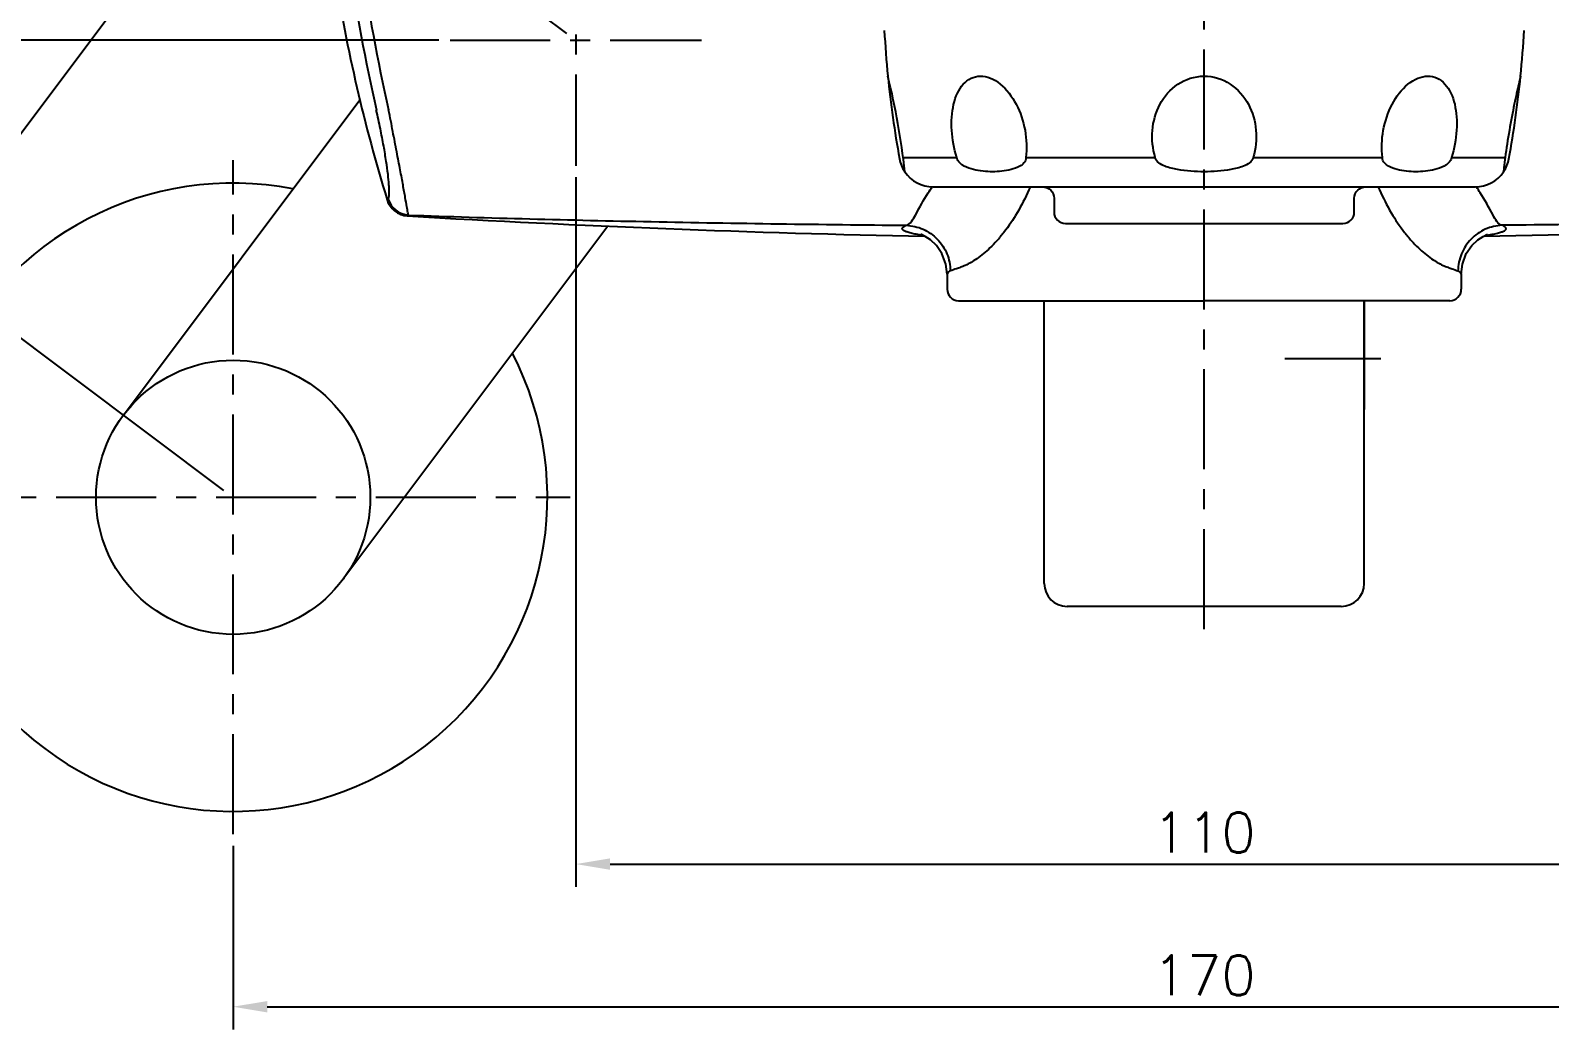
# Model space of a CAD drawing. Extents: x 9368 to 9962, y -5388 to -4968.
# Drawn here: x 9446.9 to 9579.9, y -5301.1 to -5213.6 of the extents above; entities that cross this region are included whole.
import ezdxf

# ---------------------------------------------------------------- set-up
doc = ezdxf.new("R2010")
doc.units = 0
doc.header["$LTSCALE"] = 7
doc.header["$MEASUREMENT"] = 0
doc.linetypes.add('CENTER', pattern=[2, 1.25, -0.25, 0.25, -0.25])
for name, color, linetype in [('CL', 1, 'CENTER'), ('D', 2, 'CONTINUOUS'), ('DWG', 7, 'CONTINUOUS')]:
    doc.layers.add(name, color=color, linetype=linetype)
doc.styles.add('GHS', font='ROMANS.shx', dxfattribs={"bigfont": 'GHS.shx'})

msp = doc.modelspace()

# ---------------------------------------------------------------- linework, layer by layer
at = {"layer": 'CL'}
for p, q in [((9549.67, -5266.02), (9549.67, -5123.54)), ((9494.67, -5203.46), (9494.67, -5225.46)), ((9483.67, -5214.46), (9505.67, -5214.46)), ((9464.67, -5283.97), (9464.67, -5224.97)), ((9565.12, -5242.36), (9556.72, -5242.36)), ((9435.18, -5254.47), (9494.18, -5254.47))]:
    msp.add_line(p, q, dxfattribs=at)
at = {"layer": 'D'}
for p, q in [((9482.67, -5214.46), (9427.85, -5214.46)), ((9494.67, -5226.46), (9494.67, -5288.58)), ((9464.67, -5284.97), (9464.67, -5301.07)), ((9497.67, -5286.58), (9601.67, -5286.58)), ((9467.67, -5299.07), (9631.67, -5299.07))]:
    msp.add_line(p, q, dxfattribs=at)
for points in [[(9497.67, -5286.08), (9497.67, -5287.08), (9494.67, -5286.58)], [(9467.67, -5298.57), (9467.67, -5299.57), (9464.67, -5299.07)]]:
    msp.add_solid(points, dxfattribs=at)
at = {"layer": 'DWG', "color": 2}
for p, q in [((9493.87, -5213.86), (9465.88, -5192.88)), ((9438.98, -5232.09), (9465.98, -5196.08)), ((9463.87, -5253.87), (9435.88, -5232.89))]:
    msp.add_line(p, q, dxfattribs=at)
at = {"layer": 'DWG'}
for p, q in [((9455.08, -5247.27), (9475.76, -5219.68)), ((9549.67, -5221.6), (9549.67, -5221.6)), ((9549.67, -5221.6), (9549.67, -5221.6)), ((9523.32, -5224.73), (9528.01, -5224.73)), ((9534.07, -5224.73), (9545.39, -5224.73)), ((9553.95, -5224.73), (9565.27, -5224.73)), ((9571.32, -5224.73), (9576.01, -5224.73)), ((9525.95, -5227.3), (9573.39, -5227.3)), ((9536.53, -5228.3), (9536.53, -5229.5)), ((9562.81, -5229.5), (9562.81, -5228.3)), ((9478.15, -5228.43), (9478.16, -5228.43)), ((9497.47, -5230.73), (9474.28, -5261.67)), ((9479.95, -5229.84), (9479.92, -5229.84)), ((9537.53, -5230.5), (9561.81, -5230.5)), ((9527.17, -5234.95), (9527.17, -5234.95)), ((9527.17, -5234.95), (9527.17, -5236.26)), ((9572.17, -5234.95), (9572.17, -5236.26)), ((9572.17, -5234.95), (9572.17, -5234.95)), ((9528.17, -5237.26), (9549.67, -5237.26)), ((9571.17, -5237.26), (9549.67, -5237.26)), ((9563.67, -5237.26), (9563.67, -5246.79))]:
    msp.add_line(p, q, dxfattribs=at)
at = {"layer": 'DWG', "color": 7, "linetype": 'Continuous'}
for p, q in [((9535.67, -5262.02), (9535.67, -5237.26)), ((9563.67, -5262.02), (9563.67, -5237.26)), ((9561.67, -5264.02), (9537.67, -5264.02))]:
    msp.add_line(p, q, dxfattribs=at)
at = {"layer": 'DWG'}
for points in [[(9525.71, -5231.93), (9525.25, -5231.63), (9524.94, -5231.48), (9524.86, -5231.46)], [(9527.17, -5234.95), (9527.07, -5234.06), (9526.72, -5233.14), (9526.24, -5232.44), (9525.71, -5231.93)], [(9572.17, -5234.95), (9572.27, -5234.06), (9572.61, -5233.14), (9573.1, -5232.44), (9573.62, -5231.93)], [(9573.62, -5231.93), (9574.09, -5231.63), (9574.4, -5231.48), (9574.48, -5231.46)]]:
    msp.add_lwpolyline(points, dxfattribs=at)
msp.add_circle((9464.68, -5254.47), 12, dxfattribs=at)
for centre, radius, start, end in [((9632.54, -5185.48), 159.24, 187.9661, 192.7368), ((9630.92, -5185.76), 156.55, 187.9839, 192.8421), ((9614.59, -5186.39), 142.76, 188.9514, 197.1252), ((9610.57, -5208.76), 89.03, 183.1142, 185.7034), ((9488.77, -5208.76), 89.03, 354.2966, 356.8858), ((9463.79, -5232.25), 60, 6.0074, 14.1253), ((9610.57, -5208.76), 89.03, 185.7034, 190.4042), ((9488.77, -5208.76), 89.03, 349.5958, 354.2966), ((9525.95, -5224.3), 3, 190.4042, 213.9316), ((9573.39, -5224.3), 3, 326.0684, 349.5958), ((9464.68, -5254.47), 27.5, 79.0238, 27.2762), ((9525.95, -5224.3), 3, 213.9515, 270), ((9573.39, -5224.3), 3, 270, 326.0685), ((9573.39, -5224.3), 3, 326.0485, 326.0664), ((9480.15, -5227.77), 2, 197.1948, 266.4841), ((9480.06, -5227.84), 2, 197.066, 265.8188), ((9480.06, -5227.84), 1.99, 197.2037, 198.4334), ((9480.08, -5227.83), 2.01, 198.4567, 212.2162), ((9480.08, -5227.83), 2.01, 215.7719, 229.8938), ((9480.08, -5227.81), 2.04, 247.8103, 249.7486), ((9537.53, -5229.5), 1, 180, 270), ((9561.81, -5229.5), 1, 270, 0), ((9480.13, -5227.33), 2.51, 264.6602, 265.329), ((9549.68, -4031.4), 1200.47, 266.66903, 268.83222), ((9480.12, -5227.43), 2.41, 265.3289, 265.8595), ((9480.71, -5230.72), 1.17, 125.9725, 127.7012), ((9549.66, -4031.4), 1200.47, 271.16778, 273.33097), ((9528.17, -5236.26), 1, 180.0005, 269.9839), ((9571.17, -5236.26), 1, 270.0161, 359.9995)]:
    msp.add_arc(centre, radius, start, end, dxfattribs=at)
at = {"layer": 'DWG', "extrusion": (0, 0, -1)}
for centre, start, end in [((-9535.53, -5228.3), 90, 180), ((-9563.81, -5228.3), 0, 90)]:
    msp.add_arc(centre, 1, start, end, dxfattribs=at)
at = {"layer": 'DWG', "color": 7, "linetype": 'Continuous'}
for centre, start, end in [((9537.67, -5262.02), 180, 270), ((9561.67, -5262.02), 270, 360)]:
    msp.add_arc(centre, 2, start, end, dxfattribs=at)
at = {"layer": 'DWG'}
for points in [[(9521.98, -5217.61), (9521.98, -5217.61), (9521.98, -5217.61), (9521.98, -5217.61)], [(9479.38, -5229.72), (9479.46, -5229.75), (9479.54, -5229.77), (9479.63, -5229.79)], [(9479.63, -5229.79), (9479.72, -5229.81), (9479.81, -5229.82), (9479.9, -5229.83)], [(9479.95, -5229.84), (9479.96, -5229.82), (9479.98, -5229.81), (9480, -5229.8)]]:
    msp.add_open_spline(points, degree=3, dxfattribs=at)
for points, knots in [([(9528.01, -5224.73), (9527.53, -5223.18), (9527.42, -5221.49), (9527.9, -5219.38), (9528.19, -5218.76), (9528.98, -5217.87), (9529.5, -5217.61), (9530.65, -5217.6), (9531.26, -5217.85), (9532.37, -5218.74), (9532.85, -5219.37), (9533.95, -5221.47), (9534.25, -5223.18), (9534.07, -5224.73)], [0, 0, 0, 0, 0.25, 0.25, 0.375, 0.375, 0.5, 0.5, 0.625, 0.625, 0.75, 0.75, 1, 1, 1, 1]), ([(9545.39, -5224.73), (9544.92, -5223.18), (9545.05, -5221.49), (9546.17, -5219.38), (9546.7, -5218.76), (9548.03, -5217.87), (9548.84, -5217.61), (9550.46, -5217.6), (9551.26, -5217.85), (9552.62, -5218.74), (9553.16, -5219.37), (9554.29, -5221.47), (9554.42, -5223.18), (9553.95, -5224.73)], [0, 0, 0, 0, 0.25, 0.25, 0.375, 0.375, 0.5, 0.5, 0.625, 0.625, 0.75, 0.75, 1, 1, 1, 1]), ([(9565.27, -5224.73), (9565.08, -5223.18), (9565.38, -5221.49), (9566.48, -5219.38), (9566.96, -5218.76), (9568.04, -5217.87), (9568.66, -5217.61), (9569.81, -5217.6), (9570.33, -5217.85), (9571.15, -5218.74), (9571.43, -5219.37), (9571.92, -5221.47), (9571.8, -5223.18), (9571.32, -5224.73)], [0, 0, 0, 0, 0.25, 0.25, 0.375, 0.375, 0.5, 0.5, 0.625, 0.625, 0.75, 0.75, 1, 1, 1, 1]), ([(9577.36, -5217.61), (9577.36, -5217.61), (9577.36, -5217.61), (9577.36, -5217.6), (9577.3, -5217.85), (9577.09, -5218.74), (9576.95, -5219.37), (9576.52, -5221.47), (9576.22, -5223.18), (9576.01, -5224.73)], [0.0000386, 0.0000386, 0.0000386, 0.0000386, 0.0001562, 0.0001562, 0.2501172, 0.2501172, 0.5000781, 0.5000781, 1, 1, 1, 1]), ([(9478.23, -5228.37), (9478.25, -5228.35), (9478.29, -5228.29), (9478.34, -5228.09), (9478.35, -5227.69), (9478.32, -5227.03), (9478.23, -5226.13), (9478.07, -5225), (9477.85, -5223.67), (9477.56, -5222.17), (9477.33, -5221.13), (9477.21, -5220.59)], [0, 0, 0, 0, 0.010224, 0.025454, 0.077311, 0.160962, 0.275641, 0.421241, 0.594414, 0.789874, 1, 1, 1, 1]), ([(9480.03, -5229.77), (9480.02, -5229.75), (9480, -5229.67), (9479.95, -5229.43), (9479.86, -5228.94), (9479.76, -5228.33), (9479.65, -5227.71), (9479.54, -5227.13), (9479.43, -5226.49), (9479.3, -5225.79), (9479.15, -5225.02), (9478.99, -5224.21), (9478.83, -5223.34), (9478.65, -5222.44), (9478.48, -5221.51), (9478.36, -5220.88), (9478.28, -5220.56)], [0, 0, 0, 0, 0.008764, 0.025031, 0.080511, 0.166829, 0.221615, 0.284036, 0.353453, 0.430041, 0.51322, 0.602226, 0.696249, 0.794421, 0.895953, 1, 1, 1, 1]), ([(9534.07, -5224.73), (9534.08, -5224.93), (9533.99, -5225.09), (9533.79, -5225.32), (9533.67, -5225.41), (9533.3, -5225.63), (9533.03, -5225.72), (9532.23, -5225.92), (9531.69, -5225.97), (9530.59, -5225.97), (9530.03, -5225.92), (9529.21, -5225.71), (9528.93, -5225.62), (9528.53, -5225.41), (9528.4, -5225.32), (9528.16, -5225.09), (9528.04, -5224.93), (9528.01, -5224.73)], [0, 0, 0, 0, 0.0625, 0.0625, 0.125, 0.125, 0.25, 0.25, 0.5, 0.5, 0.75, 0.75, 0.875, 0.875, 0.9375, 0.9375, 1, 1, 1, 1]), ([(9553.95, -5224.73), (9553.94, -5224.93), (9553.79, -5225.09), (9553.47, -5225.32), (9553.29, -5225.41), (9552.75, -5225.63), (9552.37, -5225.72), (9551.22, -5225.92), (9550.44, -5225.97), (9548.89, -5225.97), (9548.11, -5225.92), (9546.96, -5225.71), (9546.58, -5225.62), (9546.03, -5225.41), (9545.86, -5225.32), (9545.54, -5225.09), (9545.4, -5224.93), (9545.39, -5224.73)], [0, 0, 0, 0, 0.0625, 0.0625, 0.125, 0.125, 0.25, 0.25, 0.5, 0.5, 0.75, 0.75, 0.875, 0.875, 0.9375, 0.9375, 1, 1, 1, 1]), ([(9571.32, -5224.73), (9571.3, -5224.93), (9571.18, -5225.09), (9570.93, -5225.32), (9570.8, -5225.41), (9570.4, -5225.63), (9570.12, -5225.72), (9569.3, -5225.92), (9568.75, -5225.97), (9567.65, -5225.97), (9567.1, -5225.92), (9566.3, -5225.71), (9566.03, -5225.62), (9565.67, -5225.41), (9565.55, -5225.32), (9565.34, -5225.09), (9565.26, -5224.93), (9565.27, -5224.73)], [0, 0, 0, 0, 0.0625, 0.0625, 0.125, 0.125, 0.25, 0.25, 0.5, 0.5, 0.75, 0.75, 0.875, 0.875, 0.9375, 0.9375, 1, 1, 1, 1]), ([(9576.01, -5224.73), (9575.98, -5224.93), (9575.96, -5225.09), (9575.94, -5225.32), (9575.93, -5225.41), (9575.9, -5225.63), (9575.9, -5225.72), (9575.88, -5225.91), (9575.88, -5225.96), (9575.87, -5225.97)], [0, 0, 0, 0, 0.1249727, 0.1249727, 0.2499453, 0.2499453, 0.4998907, 0.4998907, 0.9317874, 0.9317874, 0.9317874, 0.9317874]), ([(9575.87, -5225.97), (9575.87, -5225.97), (9575.87, -5225.97), (9575.87, -5225.97), (9575.87, -5225.97), (9575.87, -5225.97)], [0.93178738, 0.93178738, 0.93178738, 0.93178738, 0.9997813, 0.9997813, 1, 1, 1, 1]), ([(9478.23, -5228.37), (9478.23, -5228.37), (9478.2, -5228.39), (9478.17, -5228.41), (9478.16, -5228.43)], [0, 0, 0, 0, 0.268071, 1, 1, 1, 1]), ([(9523.59, -5230.66), (9523.98, -5230.56), (9524.59, -5229.39), (9525.21, -5228.27), (9525.73, -5227.47), (9525.85, -5227.3)], [0, 0, 0, 0, 0.1155357, 0.3332292, 0.394065, 0.394065, 0.394065, 0.394065]), ([(9534.43, -5227.3), (9534.39, -5227.39), (9534.06, -5228.17), (9533.36, -5229.54), (9532.38, -5231), (9531.55, -5232), (9530.78, -5232.8), (9529.87, -5233.56), (9528.98, -5234.09), (9528.36, -5234.33), (9527.92, -5234.49), (9527.63, -5234.59), (9527.45, -5234.65)], [0.1646509, 0.1646509, 0.1646509, 0.1646509, 0.1880413, 0.3672122, 0.5323644, 0.6078419, 0.6774781, 0.7973179, 0.8894303, 0.9254724, 0.9558199, 1, 1, 1, 1]), ([(9564.91, -5227.3), (9564.95, -5227.39), (9565.28, -5228.17), (9565.97, -5229.54), (9566.96, -5231), (9567.79, -5232), (9568.56, -5232.8), (9569.46, -5233.56), (9570.36, -5234.09), (9570.98, -5234.33), (9571.42, -5234.49), (9571.71, -5234.59), (9571.88, -5234.65)], [0.1646509, 0.1646509, 0.1646509, 0.1646509, 0.1880413, 0.3672122, 0.5323644, 0.6078419, 0.6774781, 0.7973179, 0.8894303, 0.9254724, 0.9558199, 1, 1, 1, 1]), ([(9575.75, -5230.66), (9575.36, -5230.56), (9574.75, -5229.39), (9574.13, -5228.27), (9573.61, -5227.47), (9573.49, -5227.3)], [0, 0, 0, 0, 0.1155357, 0.3332292, 0.3938534, 0.3938534, 0.3938534, 0.3938534]), ([(9480.03, -5229.77), (9487.1, -5230.02), (9501.62, -5230.39), (9516.15, -5230.59), (9523.59, -5230.66)], [0, 0, 0, 0, 0.487385, 1, 1, 1, 1]), ([(9525.04, -5231.54), (9524.85, -5231.51), (9524.5, -5231.46), (9524.04, -5231.36), (9523.68, -5231.26), (9523.45, -5231.17), (9523.32, -5231.09), (9523.26, -5231.03), (9523.24, -5230.97), (9523.25, -5230.9), (9523.3, -5230.84), (9523.41, -5230.75), (9523.51, -5230.7), (9523.59, -5230.66)], [0, 0, 0, 0, 0.240359, 0.435075, 0.589592, 0.702452, 0.74322, 0.774724, 0.800083, 0.824906, 0.854796, 0.893035, 1, 1, 1, 1]), ([(9523.59, -5230.66), (9524.1, -5230.68), (9525.11, -5230.92), (9526.38, -5231.81), (9527.24, -5233.12), (9527.45, -5234.14), (9527.45, -5234.65)], [0, 0, 0, 0, 0.248513, 0.498416, 0.749238, 1, 1, 1, 1]), ([(9575.75, -5230.66), (9575.24, -5230.68), (9574.23, -5230.92), (9572.95, -5231.81), (9572.1, -5233.12), (9571.89, -5234.14), (9571.88, -5234.65)], [0, 0, 0, 0, 0.248513, 0.498416, 0.749238, 1, 1, 1, 1]), ([(9574.3, -5231.54), (9574.49, -5231.51), (9574.83, -5231.46), (9575.3, -5231.36), (9575.66, -5231.26), (9575.89, -5231.17), (9576.02, -5231.09), (9576.07, -5231.03), (9576.1, -5230.97), (9576.08, -5230.9), (9576.04, -5230.84), (9575.93, -5230.75), (9575.82, -5230.7), (9575.75, -5230.66)], [0, 0, 0, 0, 0.240359, 0.435075, 0.589592, 0.702452, 0.74322, 0.774724, 0.800083, 0.824906, 0.854796, 0.893035, 1, 1, 1, 1]), ([(9619.31, -5229.77), (9612.24, -5230.02), (9597.72, -5230.39), (9583.19, -5230.59), (9575.75, -5230.66)], [0, 0, 0, 0, 0.487385, 1, 1, 1, 1]), ([(9527.45, -5234.65), (9527.41, -5234.68), (9527.34, -5234.72), (9527.23, -5234.81), (9527.17, -5234.89), (9527.17, -5234.95)], [0, 0, 0, 0, 0.344455, 0.619017, 1, 1, 1, 1]), ([(9571.88, -5234.65), (9571.93, -5234.68), (9572, -5234.72), (9572.11, -5234.81), (9572.17, -5234.89), (9572.17, -5234.95)], [0, 0, 0, 0, 0.344455, 0.619017, 1, 1, 1, 1])]:
    msp.add_open_spline(points, degree=3, knots=knots, dxfattribs=at)
for points in [[(9474.33, -5261.6), (9474.28, -5261.67)], [(9474.39, -5261.52), (9474.33, -5261.6)]]:
    msp.add_spline(points, degree=3, dxfattribs=at)

# ---------------------------------------------------------------- texts
at = {"layer": 'D', "char_height": 3.5, "attachment_point": 5, "style": 'GHS'}
for s, insert in [('\\A1;110', (9549.67, -5283.83)), ('\\A1;170', (9549.67, -5296.32))]:
    msp.add_mtext(s, dxfattribs=dict(at, insert=insert))

doc.saveas('drawing.dxf')
